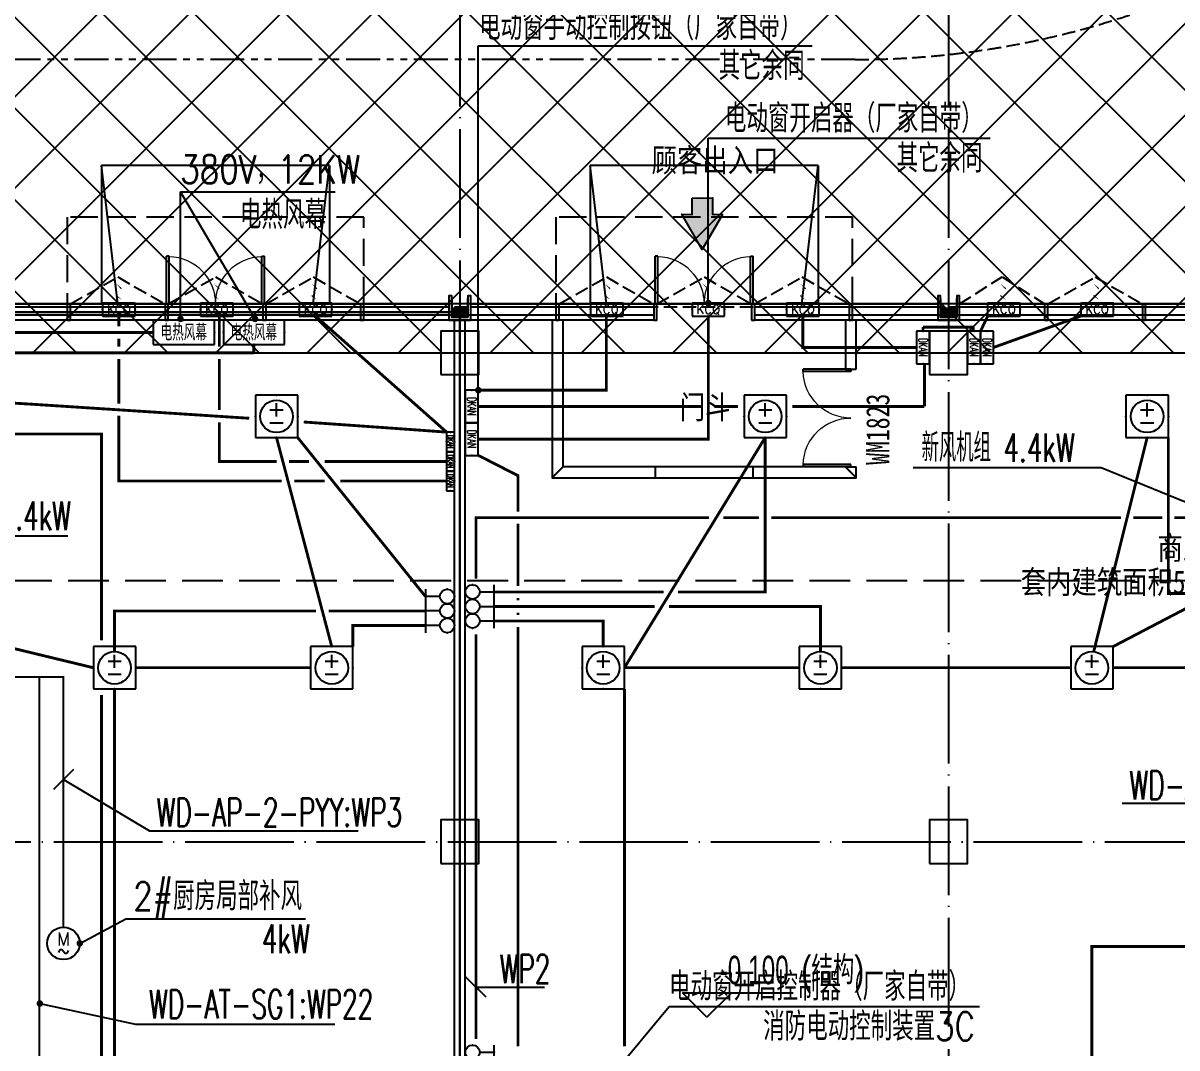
# Model space of a CAD drawing. Extents: x -233336 to 840473, y -28113 to 330904.
# Drawn here: x 42356 to 63606, y 12904 to 31772 of the extents above; entities that cross this region are included whole.
import ezdxf
from ezdxf.enums import TextEntityAlignment as Align
from ezdxf.xclip import XClip

# ---------------------------------------------------------------- set-up
doc = ezdxf.new("R2010")
doc.units = 0
doc.header["$LTSCALE"] = 1000
doc.header["$XCLIPFRAME"] = 2
for name, pattern in [('104-14# 核心筒$0$DOTE', [2.42, 2, -0.2, 0.02, -0.2]), ('14#楼幕墙$0$DASH', [0.35, 0.25, -0.1]), ('DASH', [0.35, 0.25, -0.1]), ('X-104 14#平面$0$$0$DASH', [0.35, 0.25, -0.1]), ('X-104 14#平面$0$109 3#平面$0$DASH', [0.35, 0.25, -0.1]), ('X-104 14#平面$0$PHANTOM2', [1.25, 0.625, -0.125, 0.125, -0.125, 0.125, -0.125])]:
    doc.linetypes.add(name, pattern=pattern)
doc.layers.get('0').update_dxf_attribs({"linetype": 'CONTINUOUS'})
doc.layers.get('Defpoints').update_dxf_attribs({"linetype": 'CONTINUOUS'})
for name, color, linetype in [('104-14# 核心筒$0$A_AXIS-轴线', 8, '104-14# 核心筒$0$DOTE'), ('104-14# 核心筒$0$A_STR-砼柱', 8, 'CONTINUOUS'), ('14#楼幕墙$0$A-C_玻璃幕墙', 8, 'CONTINUOUS'), ('14#楼幕墙$0$A-C_窗', 8, 'CONTINUOUS'), ('14#楼幕墙$0$A-C_门', 8, 'CONTINUOUS'), ('DIM-动力', 80, 'CONTINUOUS'), ('DIM-插座', 80, 'CONTINUOUS'), ('DIM-箱柜', 80, 'CONTINUOUS'), ('EQUIP-动力', 80, 'CONTINUOUS'), ('EQUIP-照明', 80, 'CONTINUOUS'), ('WIRE-动力', 50, 'CONTINUOUS'), ('WIRE-动力控制', 160, 'DASH'), ('WIRE-插座', 160, 'CONTINUOUS'), ('X-104 14#平面$0$01-标注_标高', 8, 'CONTINUOUS'), ('X-104 14#平面$0$02-TEXT_房间', 9, 'CONTINUOUS'), ('X-104 14#平面$0$02-TEXT_标注', 9, 'CONTINUOUS'), ('X-104 14#平面$0$02-TEXT_门窗', 9, 'CONTINUOUS'), ('X-104 14#平面$0$05-填充_天正', 8, 'CONTINUOUS'), ('X-104 14#平面$0$A-C_玻璃幕墙', 8, 'CONTINUOUS'), ('X-104 14#平面$0$A-C_门', 8, 'CONTINUOUS'), ('X-104 14#平面$0$A-E_楼梯', 8, 'CONTINUOUS'), ('X-104 14#平面$0$A-O_分水线', 8, 'CONTINUOUS'), ('X-104 14#平面$0$A-SUR_吊顶', 8, 'CONTINUOUS'), ('X-104 14#平面$0$A-TECH_结构', 8, 'CONTINUOUS'), ('X-104 14#平面$0$A_STR-砌块墙', 7, 'CONTINUOUS')]:
    doc.layers.add(name, color=color, linetype=linetype)
doc.layers.add('14#楼幕墙$0$04-不打印_辅助线', color=8, linetype='CONTINUOUS', plot=False)
doc.layers.add('X-104 14#平面$0$降板', color=8, linetype='CONTINUOUS', plot=False)
doc.layers.add('X-104 14#平面$0$000套内', color=8, linetype='CONTINUOUS', lineweight=30)
doc.styles.add('_TCH_DIM', font='ROMANS2', dxfattribs={"width": 0.8, "bigfont": 'HZDF2'})
doc.styles.add('_TEL_DIM', font='ROMANS2', dxfattribs={"width": 0.8, "height": 3.5, "bigfont": 'HZDF2'})
doc.styles.get("Standard").update_dxf_attribs({"font": 'GBENOR', "bigfont": 'GBCBIG'})
doc.styles.add('X-104 14#平面$0$_TCH_DIM', font='ros.shx', dxfattribs={"width": 0.8, "bigfont": 'jd.shx'})
doc.styles.add('X-104 14#平面$0$_TCH_SPACE', font='STXIHEI.TTF', dxfattribs={"width": 0.8, "height": 5})
doc.styles.add('X-104 14#平面$0$_TCH_WINDOW', font='STXIHEI.TTF', dxfattribs={"width": 0.75, "height": 3.5})
doc.styles.add('X-104 14#平面$0$Standard', font='STXIHEI.TTF', dxfattribs={"width": 0.8})

# ---------------------------------------------------------------- blocks, each defined once
blk = doc.blocks.new('$equip$00001811')
blk.add_circle((0, 0), 0.5)
for centre, radius, start, end in [((-0.073, -0.273), 0.0768, 17.2272, 184.2164), ((0.073, -0.227), 0.0769, 197.2591, 5.1179)]:
    blk.add_arc(centre, radius, start, end)
at = {"color": 7, "style": '_TEL_DIM'}
blk.add_attdef('$TEXT$', text='', height=0.4, dxfattribs=at).set_placement((0.001, 0.137), align=Align.MIDDLE_CENTER)
at = {"color": 7, "style": '_TEL_DIM', "flags": 1}
blk.add_attdef('A', text='', height=0.00002, dxfattribs=at).set_placement((0, 0), align=Align.MIDDLE_CENTER)
blk = doc.blocks.new('$equip$00001816')
for p, q in [((0.75, 0.6), (-0.75, 0.6)), ((-0.75, 0.6), (-0.75, 0)), ((0.75, 0), (0.75, 0.6)), ((-0.75, 0), (0.75, 0))]:
    blk.add_line(p, q)
for p in [(0, 0.6), (-0.75, 0.3), (0.75, 0.3), (0, 0)]:
    blk.add_point(p)
at = {"color": 7, "style": '_TEL_DIM'}
blk.add_attdef('$TEXT$', text='', height=0.4, dxfattribs=at).set_placement((0, 0.3), align=Align.MIDDLE_CENTER)
at = {"color": 7, "style": '_TEL_DIM', "flags": 1}
blk.add_attdef('A', text='', height=0.00002, dxfattribs=at).set_placement((0, 0), align=Align.MIDDLE_CENTER)
blk = doc.blocks.new('14#楼幕墙$0$A$C38D07553')
blk.add_lwpolyline([(-60, -300), (0, -300), (0, 0), (-60, 0)], close=True)
blk = doc.blocks.new('14#楼幕墙$0$$LinePat$岩棉板')
at = {"color": 0}
for p, q in [((0, -17), (12, -67)), ((12, -67), (24, -17))]:
    blk.add_line(p, q, dxfattribs=at)
for centre, start, end in [((12, -17), 0, 180), ((0, -67), 270, 0), ((24, -67), 180, 270)]:
    blk.add_arc(centre, 12, start, end, dxfattribs=at)
at = {"layer": 'Defpoints'}
blk.add_point((0, 0), dxfattribs=at)
at = {"layer": 'Defpoints', "color": 0}
blk.add_point((24, -84), dxfattribs=at)
blk = doc.blocks.new('*U155')
blk.add_lwpolyline([(300, 0), (0, 0), (0, 150), (300, 150)], close=True)
at = {"color": 8, "xscale": -1.785714284225998, "yscale": 1.782568518697715, "zscale": 1.782568518697715, "rotation": 180}
for p in [(0, 0), (43, 0), (86, 0), (129, 0), (171, 0), (214, 0), (257, 0)]:
    blk.add_blockref('14#楼幕墙$0$$LinePat$岩棉板', p, dxfattribs=at)
blk = doc.blocks.new('14#楼幕墙$0$A$C07E80D9E')
blk.add_lwpolyline([(-350, -50), (-50, -50), (-50, -450), (0, -450), (0, 0), (-400, 0), (-400, -450), (-350, -450)], close=True)
for points in [[(-50, -200), (-350, -200)], [(-50, -220), (-350, -220)]]:
    blk.add_lwpolyline(points)
at = {"layer": '14#楼幕墙$0$A-C_玻璃幕墙', "rotation": 180}
blk.add_blockref('*U155', (-50, -50), dxfattribs=at)
blk = doc.blocks.new('14#楼幕墙$0$A$C385D642F')
for p, q in [((50250, 27600), (50250, 27250)), ((50550, 27250), (50550, 27600)), ((59250, 27600), (59250, 27250)), ((59550, 27250), (59550, 27600))]:
    blk.add_line(p, q)
at = {"rotation": 180}
for p in [(50200, 27200), (59200, 27200)]:
    blk.add_blockref('14#楼幕墙$0$A$C07E80D9E', p, dxfattribs=at)
for p in [(43230, 27500), (45030, 27500), (46830, 27500), (48630, 27500), (52230, 27500), (54030, 27500), (55830, 27500), (57630, 27500), (61230, 27500), (63030, 27500)]:
    blk.add_blockref('14#楼幕墙$0$A$C38D07553', p)
blk = doc.blocks.new('14#楼幕墙$0$A$C22714246')
at = {"linetype": '14#楼幕墙$0$DASH'}
blk.add_lwpolyline([(1740, 497), (870, 0), (0, 497)], dxfattribs=at)
at = {"layer": '14#楼幕墙$0$A-C_玻璃幕墙', "color": 1}
blk.add_lwpolyline([(899, 122, 0, 25, 0), (802, 217, 0, 0, 0), (900, 340, 25, 0, 0), (796, 422, 0, 0, 0)], format="xyseb", dxfattribs=at)
blk = doc.blocks.new('14#楼幕墙$0$ccc')
at = {"linetype": '14#楼幕墙$0$DASH'}
blk.add_lwpolyline([(1570, 497), (785, 0), (0, 497)], dxfattribs=at)
at = {"layer": '14#楼幕墙$0$A-C_玻璃幕墙', "color": 1}
blk.add_lwpolyline([(814, 122, 0, 25, 0), (717, 217, 0, 0, 0), (816, 340, 25, 0, 0), (711, 422, 0, 0, 0)], format="xyseb", dxfattribs=at)
blk = doc.blocks.new('14#楼幕墙$0$$DorLib2D$00000002')
for p, q in [((-0.5, 0), (-0.5, 0.4875)), ((-0.475, 0.4875), (-0.5, 0.4875)), ((-0.475, 0), (-0.475, 0.4875)), ((0.475, 0), (0.475, 0.4875)), ((0.475, 0.4875), (0.5, 0.4875)), ((0.5, 0), (0.5, 0.4875)), ((-0.5, 0), (-0.475, 0)), ((0.5, 0), (0.475, 0))]:
    blk.add_line(p, q)
at = {"lineweight": 13}
for centre, start, end in [((-0.4875, 0), 0, 88.53072), ((0.4875, 0), 91.46928, 180)]:
    blk.add_arc(centre, 0.4875, start, end, dxfattribs=at)
blk = doc.blocks.new('14#楼幕墙')
at = {"layer": '14#楼幕墙$0$A-C_玻璃幕墙'}
for p, q in [((59601, 26600), (66341, 26600)), ((29830, 26400), (53970, 26400)), ((55830, 26400), (66418, 26400)), ((59601, 26550), (66360, 26550)), ((53970, 26300), (29830, 26300)), ((66456, 26300), (55830, 26300))]:
    blk.add_line(p, q, dxfattribs=at)
at = {"layer": '14#楼幕墙$0$A-C_玻璃幕墙', "linetype": '14#楼幕墙$0$DASH', "ltscale": 2}
for points in [[(43170, 26600), (48630, 26600), (48630, 28200), (43170, 28200)], [(52170, 26600), (57630, 26600), (57630, 28200), (52170, 28200)]]:
    blk.add_lwpolyline(points, close=True, dxfattribs=at)
at = {"layer": '14#楼幕墙$0$A-C_玻璃幕墙'}
for points in [[(41600, 26600), (50200, 26600)], [(50600, 26600), (59200, 26600)], [(41600, 26550), (50200, 26550)], [(50600, 26550), (53970, 26550)], [(55830, 26550), (59200, 26550)]]:
    blk.add_lwpolyline(points, dxfattribs=at)
at = {"layer": '14#楼幕墙$0$04-不打印_辅助线', "rotation": 180}
blk.add_blockref('14#楼幕墙$0$A$C22714246', (55770, 27097), dxfattribs=at)
at = {"layer": '14#楼幕墙$0$A-C_玻璃幕墙'}
blk.add_blockref('14#楼幕墙$0$A$C385D642F', (0, -900), dxfattribs=at)
at = {"layer": '14#楼幕墙$0$A-C_窗', "rotation": 180}
for name, p in [('14#楼幕墙$0$A$C22714246', (44970, 27097)), ('14#楼幕墙$0$A$C22714246', (46770, 27097)), ('14#楼幕墙$0$A$C22714246', (48570, 27097)), ('14#楼幕墙$0$A$C22714246', (53970, 27097)), ('14#楼幕墙$0$A$C22714246', (57570, 27097)), ('14#楼幕墙$0$ccc', (61170, 27097)), ('14#楼幕墙$0$A$C22714246', (62970, 27097))]:
    blk.add_blockref(name, p, dxfattribs=at)
at = {"layer": '14#楼幕墙$0$A-C_门', "xscale": -1800, "yscale": 1800, "zscale": 100}
blk.add_blockref('14#楼幕墙$0$$DorLib2D$00000002', (54900, 26600), dxfattribs=at)
blk = doc.blocks.new('_FZHK')
blk.add_lwpolyline([(-0.5, -0.5), (0.5, -0.5), (0.5, 0.5), (-0.5, 0.5)], close=True)
blk = doc.blocks.new('104-14# 核心筒')
at = {"layer": '104-14# 核心筒$0$A_AXIS-轴线'}
for p, q in [((50400, 54018.4), (50400, -8545.1)), ((59400, 54018.4), (59400, -8545.1)), ((-24839, 25700), (120259.9, 25700)), ((-24839, 16700), (120259.9, 16700))]:
    blk.add_line(p, q, dxfattribs=at)
at = {"layer": '104-14# 核心筒$0$A_STR-砼柱', "xscale": 700, "yscale": 800, "zscale": 800}
for p in [(50400, 25700), (59400, 25700), (50400, 16700), (59400, 16700)]:
    blk.add_blockref('_FZHK', p, dxfattribs=at)
blk = doc.blocks.new('X-104 14#平面$0$A$C5C1E4A78')
blk.add_line((0, 0), (-3484, 9022))
blk = doc.blocks.new('X-104 14#平面$0$sfafd')
at = {"layer": 'X-104 14#平面$0$05-填充_天正'}
blk.add_hatch(color=256, dxfattribs=at).paths.add_polyline_path([(0, 0), (-143, -205), (-307, -90), (-379, -192), (-590, 261), (-92, 217), (-164, 115)])
blk.add_lwpolyline([(0, 0), (-143, -205), (-307, -90), (-379, -192), (-590, 261), (-92, 217), (-164, 115)], close=True, dxfattribs=at)
blk = doc.blocks.new('X-104 14#平面$0$$DorLib2D$00000002')
for p, q in [((-0.5, 0), (-0.5, 0.4875)), ((-0.475, 0.4875), (-0.5, 0.4875)), ((-0.475, 0), (-0.475, 0.4875)), ((0.475, 0), (0.475, 0.4875)), ((0.475, 0.4875), (0.5, 0.4875)), ((0.5, 0), (0.5, 0.4875)), ((-0.5, 0), (-0.475, 0)), ((0.5, 0), (0.475, 0))]:
    blk.add_line(p, q)
at = {"lineweight": 13}
for centre, start, end in [((-0.4875, 0), 0, 88.53072), ((0.4875, 0), 91.46928, 180)]:
    blk.add_arc(centre, 0.4875, start, end, dxfattribs=at)
blk = doc.blocks.new('X-104 14#平面')
at = {"layer": 'X-104 14#平面$0$降板'}
h = blk.add_hatch(dxfattribs=at)
h.set_pattern_fill('ANSI37', color=256, scale=750)
h.set_pattern_definition([(45, (0, 0), (-841.899, 841.899), []), (135, (0, 0), (-841.899, -841.899), [])])
h.paths.add_polyline_path([(83500, 40800), (86400, 48900), (86400, 51400), (77509.2, 51400), (58917.8, 35800), (-4608.4, 35800), (-12111.5, -2800), (112466, -2800), (116300, 1125.5), (116300, 11750), (115900, 11750), (107700, -0.1), (86400, 0), (77400, 799.9), (59400, 799.9), (50400, 0), (-62.7, 0), (5400, 25700), (68400, 25700)])
at = {"layer": 'X-104 14#平面$0$000套内'}
blk.add_lwpolyline([(23400, 26450), (50400, 26450), (50400, -2050), (23450, -2050), (23450, 7800), (32350, 7800), (32350, 7600), (41500, 7600), (41500, 16600), (38350, 16600), (38350, 19250), (30600, 19250), (30600, 26300)], dxfattribs=at)
at = {"layer": 'X-104 14#平面$0$01-标注_标高'}
for p, q in [((54951.6, 13468), (54501.6, 13918)), ((54501.6, 13918), (56536.5, 13918)), ((54951.6, 13468), (55401.6, 13918))]:
    blk.add_line(p, q, dxfattribs=at)
at = {"layer": 'X-104 14#平面$0$A-C_玻璃幕墙'}
blk.add_lwpolyline([(-1359, -2200), (108091.7, -2200), (111291.5, 2370.2), (113380.4, 907.7), (115789.3, 4348.2), (113700.6, 5810.6), (116900.2, 10380.5), (116900.2, 38462.2), (99065.1, 43424.4), (96015.6, 32464.2), (85707.2, 35332.3), (87317.1, 41118.6), (83503.2, 42179.7), (66340.6, 26600), (4762.5, 26600)], close=True, dxfattribs=at)
for points in [[(57500, 23600), (52300, 23600), (52300, 26300), (52100, 26300), (52100, 23400), (57700, 23400), (57700, 23600)], [(57700, 25400), (57700, 26300), (57500, 26300), (57500, 25400)], [(57500, 25400), (57700, 25400)], [(57500, 23600), (57700, 23600)]]:
    blk.add_lwpolyline(points, dxfattribs=at)
at = {"layer": 'X-104 14#平面$0$A-C_玻璃幕墙', "const_width": 35}
for points in [[(52300, 23600), (52100, 23400)], [(54000, 23600), (54000, 23400)], [(55800, 23600), (55800, 23400)], [(57500, 23600), (57700, 23400)]]:
    blk.add_lwpolyline(points, dxfattribs=at)
at = {"layer": 'X-104 14#平面$0$A-E_楼梯'}
for p, q in [((48000, 29150), (43800, 29150)), ((43800, 29150), (43800, 26600)), ((44100, 26600), (43800, 29150)), ((47700, 26600), (48000, 29150)), ((48000, 29150), (48000, 26600)), ((57000, 29150), (52800, 29150)), ((52800, 29150), (52800, 26600)), ((53100, 26600), (52800, 29150)), ((56700, 26600), (57000, 29150)), ((57000, 29150), (57000, 26600)), ((48000, 26600), (43800, 26600)), ((57000, 26600), (52800, 26600))]:
    blk.add_line(p, q, dxfattribs=at)
at = {"layer": 'X-104 14#平面$0$A-SUR_吊顶', "linetype": 'X-104 14#平面$0$PHANTOM2'}
blk.add_line((57679.8, 31100), (9724.7, 31100), dxfattribs=at)
at = {"layer": 'X-104 14#平面$0$A-SUR_吊顶', "linetype": 'X-104 14#平面$0$109 3#平面$0$DASH', "ltscale": 3}
blk.add_lwpolyline([(109062.3, -4432.1), (119297.3, 10714.5), (117562.9, 11100.5), (120741.8, 38794.6), (99426.9, 44725), (92631.2, 20300), (86987.2, 20300), (86987.2, 21500), (8392.2, 21500), (5688.7, 8781.2), (-2733.6, 10571.4), (-6009.8, -4841.7), (40178.1, -2825.1), (39845.1, -4916.4), (83845.6, -2647.5)], close=True, dxfattribs=at)
at = {"layer": 'X-104 14#平面$0$A-SUR_吊顶', "linetype": 'X-104 14#平面$0$109 3#平面$0$DASH'}
blk.add_arc((57679.8, 47100), 16000, 270, 312.2322, dxfattribs=at)
at = {"layer": 'X-104 14#平面$0$A-TECH_结构', "linetype": 'X-104 14#平面$0$$0$DASH'}
blk.add_lwpolyline([(87207.3, 41097.2), (85610.8, 35359.1), (96063.8, 32450.8), (99099.8, 43362.9), (116850.2, 38424.2), (116850.2, 10396.2), (108065.7, -2149.5), (-1297.3, -2149.5), (4803.7, 26550), (66359.9, 26550), (83516.4, 42124.1)], close=True, dxfattribs=at)
at = {"layer": 'X-104 14#平面$0$A_STR-砌块墙'}
for p, q in [((50300, 10100), (50300, 26300)), ((50300, 26300), (50500, 26300)), ((50500, 10200), (50500, 26300))]:
    blk.add_line(p, q, dxfattribs=at)
at = {"layer": 'X-104 14#平面$0$降板'}
blk.add_lwpolyline([(83500, 40800), (86400, 48900), (86400, 51400), (77509.2, 51400), (58917.8, 35800), (-4608.4, 35800), (-12111.5, -2800), (112466, -2800), (116300, 1125.5), (116300, 11750), (115900, 11750), (107700, -0.1), (86400, 0), (77400, 799.9), (59400, 799.9), (50400, 0), (-62.7, 0), (5400, 25700), (68400, 25700)], close=True, dxfattribs=at)
ref = blk.add_blockref('104-14# 核心筒', (0, 0))
XClip(ref).set_block_clipping_path([(-38664.3623821461, -25500), (139216.5485069363, 330900)])
blk.add_blockref('14#楼幕墙', (0, 0))
at = {"xscale": 1.5, "yscale": 1.5, "zscale": 1.5, "rotation": 124.9985697672247}
blk.add_blockref('X-104 14#平面$0$sfafd', (54676.1, 28551), dxfattribs=at)
at = {"layer": 'X-104 14#平面$0$A-C_门', "xscale": -1800, "yscale": 1800, "zscale": 100}
for p in [(45900, 26600), (54900, 26600)]:
    blk.add_blockref('X-104 14#平面$0$$DorLib2D$00000002', p, dxfattribs=at)
at = {"layer": 'X-104 14#平面$0$A-C_门'}
ref = blk.add_blockref('X-104 14#平面$0$$DorLib2D$00000002', (57600, 24500), dxfattribs=dict(at, xscale=-1800, yscale=1800, zscale=100, rotation=90))
ref.add_attrib('A', 'WM1823', (58310.2, 23638.1), dxfattribs={"layer": 'X-104 14#平面$0$02-TEXT_门窗', "height": 428.14, "rotation": 90, "style": 'X-104 14#平面$0$_TCH_WINDOW', "width": 0.75})
at = {"layer": 'X-104 14#平面$0$A-O_分水线'}
blk.add_blockref('X-104 14#平面$0$A$C5C1E4A78', (65324.9, 29230), dxfattribs=at)
at = {"layer": 'X-104 14#平面$0$01-标注_标高', "color": 7, "style": 'X-104 14#平面$0$_TCH_DIM'}
for s, height, width, p in [('-0.100', 525, 0.64, (55183.5, 14075.5)), ('(结构)', 520.93, 0.8, (56686.5, 14075.5))]:
    blk.add_text(s, height=height, dxfattribs=dict(at, width=width)).set_placement(p)
at = {"layer": 'X-104 14#平面$0$02-TEXT_房间', "style": 'X-104 14#平面$0$_TCH_SPACE', "width": 0.8}
for s, p in [('顾客出入口', (53930.2, 29033.2)), ('商业3', (63246.4, 21895.9))]:
    blk.add_text(s, height=428.14, dxfattribs=at).set_placement(p)
at = {"layer": 'X-104 14#平面$0$02-TEXT_标注', "style": 'X-104 14#平面$0$Standard', "width": 0.8}
for s, height, p in [('门斗', 428.14, (54449.4, 24486.5)), ('套内建筑面积506.57平方米', 428.139, (60729.3, 21267.7))]:
    blk.add_text(s, height=height, dxfattribs=at).set_placement(p)
blk = doc.blocks.new('$equip$00001344')
for p, q in [((0.65, 0.65), (-0.65, 0.65)), ((-0.65, 0.65), (-0.65, -0.65)), ((0, 0), (0, 0.4)), ((0.65, -0.65), (0.65, 0.65)), ((-0.2, 0.2), (0.2, 0.2)), ((-0.2, -0.2), (0.2, -0.2)), ((-0.65, -0.65), (0.65, -0.65))]:
    blk.add_line(p, q)
blk.add_circle((0, 0), 0.5)
for p in [(0, 0.65), (-0.65, 0), (0.65, 0), (0, -0.65)]:
    blk.add_point(p)
at = {"flags": 9}
blk.add_attdef('A', (0, 0), '', height=0.00002, dxfattribs=at)
blk = doc.blocks.new('$equip$00002672')
for p, q in [((0.222, 0.889), (-0.222, 0.889)), ((0, 0.444), (0, 0.889))]:
    blk.add_line(p, q)
blk.add_circle((0, 0.222), 0.222)
for p in [(0, 0.889), (-0.222, 0.222), (0, 0), (0.222, 0.222)]:
    blk.add_point(p)
at = {"color": 7, "style": '_TEL_DIM', "flags": 1}
for tag in ['A', 'REMARK']:
    blk.add_attdef(tag, text='', height=0.00002, dxfattribs=at).set_placement((0, 0), align=Align.MIDDLE_CENTER)

msp = doc.modelspace()

# ---------------------------------------------------------------- linework, layer by layer
at = {"layer": 'DIM-动力', "color": 80}
for p, q in [((54976.1, 26617.7), (54976.1, 29650.6)), ((54976.1, 29650.6), (60164.3, 29650.6)), ((45255.1, 26325), (45255.1, 28663.3)), ((46629.6, 26325), (45255.1, 28663.3)), ((45255.1, 28663.3), (48101.6, 28663.3)), ((62208.2, 23584.3), (58746.4, 23584.3)), ((64451.2, 22666.3), (62208.2, 23584.3)), ((39923, 22329.6), (43182.9, 22329.6)), ((43400, 14828.4), (44251, 15279)), ((44251, 15279), (47560.2, 15279))]:
    msp.add_line(p, q, dxfattribs=at)
at = {"layer": 'DIM-动力'}
for p, q in [((43285.6, 18032.2), (42914.4, 17661)), ((50883.5, 13835.3), (50512.2, 14206.5))]:
    msp.add_line(p, q, dxfattribs=at)
at = {"layer": 'DIM-动力', "color": 80, "const_width": 60}
for points in [[(54976.1, 26587.7, 1), (54976.1, 26647.7, 1)], [(45255.1, 26295, 1), (45255.1, 26355, 1)], [(46644.8, 26299.1, 1), (46614.4, 26350.9, 1)], [(43373.5, 14814.4, 1), (43426.5, 14842.5, 1)]]:
    msp.add_lwpolyline(points, format="xyb", close=True, dxfattribs=at)
at = {"layer": 'DIM-动力'}
for points in [[(43100, 17846.6), (44682.2, 16902)], [(66442.8, 17403.8), (62600.1, 17403.8)], [(44682.2, 16902), (48524.9, 16902)], [(50697.9, 14020.9), (51000, 14020.9)], [(51000, 14020.9), (51957.7, 14020.9)]]:
    msp.add_lwpolyline(points, dxfattribs=at)
at = {"layer": 'DIM-插座', "color": 80}
for p, q in [((50740, 25012.8), (50740, 31353.4)), ((50740, 31353.4), (56889, 31353.4)), ((51470.1, 10320), (54256.3, 13668.8)), ((54256.3, 13668.8), (59971, 13668.8))]:
    msp.add_line(p, q, dxfattribs=at)
at = {"layer": 'DIM-插座', "color": 80, "const_width": 60}
msp.add_lwpolyline([(50740, 24982.8, 1), (50740, 25042.8, 1)], format="xyb", close=True, dxfattribs=at)
at = {"layer": 'DIM-箱柜'}
for p, q in [((42664.5, 13720.1), (44425.3, 13342.2)), ((44425.3, 13342.2), (48097.7, 13342.2))]:
    msp.add_line(p, q, dxfattribs=at)
at = {"layer": 'DIM-箱柜', "const_width": 60}
msp.add_lwpolyline([(42635.1, 13726.4, 1), (42693.8, 13713.8, 1)], format="xyb", close=True, dxfattribs=at)
at = {"layer": 'WIRE-动力', "color": 50}
for points, const_width in [([(50697.9, 21543.3), (50697.9, 22664.9), (54988.6, 22664.9)], 52.5), ([(55911, 22664.9), (55252.4, 22664.9)], 52.5), ([(62573.3, 22664.9), (56136, 22664.9)], 52.5), ([(63335.6, 22664.9), (62805.2, 22664.9)], 52.5), ([(64451.2, 22664.9), (63560.6, 22664.9)], 52.5), ([(50697.9, 13068.6), (50697.9, 20518.3)], 52.5), ([(43100, 15128.4), (43100, 19731.2), (39575.9, 19731.2)], 37.5), ([(42657.4, 19731.2), (42657.4, 4015.7)], 37.5)]:
    msp.add_lwpolyline(points, dxfattribs=dict(at, const_width=const_width))
at = {"layer": 'WIRE-动力控制', "color": 160, "const_width": 52.5}
for points in [[(47413.5, 24141), (49766.7, 21215)], [(54415.9, 21297.5), (56023.5, 21297.5), (56023.5, 24141)], [(66538.5, 21268.7), (63448.1, 21268.7), (63448.1, 24141)], [(51033.3, 21297.5), (54152.1, 21297.5)], [(51033.3, 21030.8), (53989, 21030.8)], [(54252.7, 21030.8), (57040.8, 21030.8), (57040.8, 20202.9)], [(47751.1, 20948.4), (44040.8, 20948.4), (44040.8, 20202.9)], [(49766.7, 20948.4), (47983.9, 20948.4)], [(66855.3, 21002), (63788.3, 21002), (62430.8, 20292.9)], [(48430.8, 20292.9), (48430.8, 20681.7), (49766.7, 20681.7)], [(53040.8, 20292.9), (53040.8, 20764.2), (51033.3, 20764.2)], [(66855.3, 14769.3), (62040.8, 14769.3), (62040.8, 11292.9)]]:
    msp.add_lwpolyline(points, dxfattribs=at)
at = {"layer": 'WIRE-插座', "color": 160, "const_width": 52.5}
for points in [[(44120.5, 26377.7), (44120.5, 26188.8)], [(50740, 25012.8), (53098.2, 25012.8), (53098.2, 26400)], [(50740, 24112.8), (54976.1, 24112.8), (54976.1, 26377.7)], [(58810, 25800), (56717.7, 25800), (56717.7, 26377.7)], [(59990, 26100), (60120.7, 26377.7)], [(33849.8, 19731.2), (33849.8, 26076.3), (44753.5, 26076.3)], [(44120.5, 25963.8), (44120.5, 25812.5)], [(46606.7, 25700), (34299.8, 25700), (34299.8, 19731.2)], [(46606.7, 25851.3), (46606.7, 25700)], [(44120.5, 25587.5), (44120.5, 24766.5)], [(44120.5, 24541), (44120.5, 23341), (47118.6, 23341)], [(43799.1, 20405.4), (43799.1, 24206.4), (34412.3, 24206.4)], [(48040.8, 20292.9), (47023.5, 24141)], [(53430.8, 19902.9), (56023.5, 24141)], [(62073.7, 20201), (63058.1, 24141)], [(51470.1, 22777.4), (51470.1, 23439.6), (50740, 23812.8)], [(51470.1, 21410), (51470.1, 22552.4)], [(39063.1, 21012.9), (43650.8, 19902.9)], [(51470.1, 21143.3), (51470.1, 21185)], [(51470.1, 20876.7), (51470.1, 20918.3)], [(51470.1, 12935.3), (51470.1, 20651.7)], [(44430.8, 19902.9), (47650.8, 19902.9)], [(53430.8, 19902.9), (56650.8, 19902.9)], [(57430.8, 19902.9), (61650.8, 19902.9)], [(62430.8, 19902.9), (65650.8, 19902.9)], [(43799.1, 11405.4), (43799.1, 19400.4)], [(44040.8, 19512.9), (44040.8, 11292.9)], [(53430.8, 19512.9), (53430.8, 12935.3)]]:
    msp.add_lwpolyline(points, dxfattribs=at)
at = {"layer": 'WIRE-插座', "const_width": 52.5}
for points in [[(45970.8, 25812.5), (45970.8, 26377.7)], [(50156, 24241), (47742.8, 26377.7)], [(60230, 25800), (61836.9, 26377.7)], [(58930, 26100), (58930, 26173.6)], [(58930, 26173.6), (59853.9, 26173.6)], [(59853.9, 26173.6), (59853.9, 26100)], [(45970.8, 24645.3), (45970.8, 25587.5)], [(58956.5, 24712.8), (58956.5, 25500)], [(50740, 24712.8), (54863.6, 24712.8)], [(55088.6, 24712.8), (55521, 24712.8)], [(56526, 24712.8), (58956.5, 24712.8)], [(47023.4, 23701), (45970.8, 23701), (45970.8, 24419.8)], [(47623, 23701), (47256.2, 23701)], [(50156, 23701), (47911.7, 23701)], [(47912.5, 23341), (47351.3, 23341)], [(50156, 23341), (48201.2, 23341)]]:
    msp.add_lwpolyline(points, dxfattribs=at)
for points in [[(46521, 24495.6, 0.0041803), (34411.2, 25211.7, 0.0041803)], [(50156, 24241, 0.0009085), (47526, 24427.1, 0.0009085)]]:
    msp.add_lwpolyline(points, format="xyb", dxfattribs=at)

# ---------------------------------------------------------------- block references
msp.add_blockref('X-104 14#平面', (0, 0))
at = {"layer": 'EQUIP-动力', "color": 80}
for name, p, xscale, yscale, zscale, values in [('$equip$00001816', (44120.5, 26377.7), 400, 400, 400, {'$TEXT$': 'KCQ'}), ('$equip$00001816', (45923.7, 26377.7), 400, 400, 400, {'$TEXT$': 'KCQ'}), ('$equip$00001816', (47742.8, 26377.7), 400, 400, 400, {'$TEXT$': 'KCQ'}), ('$equip$00001816', (53107.4, 26377.7), 400, 400, 400, {'$TEXT$': 'KCQ'}), ('$equip$00001816', (54976.1, 26377.7), 400, 400, 400, {'$TEXT$': 'KCQ'}), ('$equip$00001816', (56717.7, 26377.7), 400, 400, 400, {'$TEXT$': 'KCQ'}), ('$equip$00001816', (60420.7, 26377.7), 400, 400, 400, {'$TEXT$': 'KCQ'}), ('$equip$00001816', (62136.9, 26377.7), 400, 400, 400, {'$TEXT$': 'KCQ'}), ('$equip$00001811', (43100, 14828.4), 600, 600, 600, {'$TEXT$': 'M'})]:
    msp.add_blockref(name, p, dxfattribs=dict(at, xscale=xscale, yscale=yscale, zscale=zscale)).add_auto_attribs(values)
ref = msp.add_blockref('$equip$00001816', (45316, 25851.3), dxfattribs=dict(at, xscale=750, yscale=750, zscale=750))
ref.add_attrib('$TEXT$', '电热风幕', dxfattribs={"layer": '0', "color": 7, "height": 300, "style": '_TEL_DIM', "width": 0.75}).set_placement((45316, 26076.3), align=Align.MIDDLE_CENTER)
ref = msp.add_blockref('$equip$00001816', (46606.7, 25851.3), dxfattribs=dict(at, xscale=750, yscale=750, zscale=750))
ref.add_attrib('$TEXT$', '电热风幕', dxfattribs={"layer": '0', "color": 7, "height": 300, "style": '_TEL_DIM', "width": 0.75}).set_placement((46606.7, 26076.3), align=Align.MIDDLE_CENTER)
ref = msp.add_blockref('$equip$00001816', (58810, 25800), dxfattribs=dict(at, xscale=400, yscale=400, zscale=400, rotation=270))
ref.add_attrib('$TEXT$', 'DKAN', dxfattribs={"layer": '0', "color": 7, "height": 160, "rotation": 270, "style": '_TEL_DIM', "width": 0.6}).set_placement((58930, 25800), align=Align.MIDDLE_CENTER)
ref = msp.add_blockref('$equip$00001816', (59750, 25800), dxfattribs=dict(at, xscale=400, yscale=400, zscale=400, rotation=270))
ref.add_attrib('$TEXT$', 'DKAN', dxfattribs={"layer": '0', "color": 7, "height": 160, "rotation": 270, "style": '_TEL_DIM', "width": 0.6}).set_placement((59870, 25800), align=Align.MIDDLE_CENTER)
ref = msp.add_blockref('$equip$00001816', (59990, 25800), dxfattribs=dict(at, xscale=400, yscale=400, zscale=400, rotation=270))
ref.add_attrib('$TEXT$', 'DKAN', dxfattribs={"layer": '0', "color": 7, "height": 160, "rotation": 270, "style": '_TEL_DIM', "width": 0.6}).set_placement((60110, 25800), align=Align.MIDDLE_CENTER)
at = {"layer": 'EQUIP-动力', "color": 80, "xscale": 600, "yscale": 600, "zscale": 600}
for p in [(47023.5, 24531), (56023.5, 24531), (63058.1, 24531), (44040.8, 19902.9), (48040.8, 19902.9), (53040.8, 19902.9), (57040.8, 19902.9), (62040.8, 19902.9)]:
    msp.add_blockref('$equip$00001344', p, dxfattribs=at)
at = {"layer": 'EQUIP-动力', "color": 80}
ref = msp.add_blockref('$equip$00001816', (50500, 24712.8), dxfattribs=dict(at, xscale=400, yscale=400, zscale=400, rotation=270))
ref.add_attrib('$TEXT$', 'DKAN', dxfattribs={"layer": '0', "color": 7, "height": 160, "rotation": 270, "style": '_TEL_DIM', "width": 0.6}).set_placement((50620, 24712.8), align=Align.MIDDLE_CENTER)
ref = msp.add_blockref('$equip$00001816', (50156, 24061), dxfattribs=dict(at, xscale=240, yscale=240, zscale=240, rotation=270))
ref.add_attrib('$TEXT$', 'DKAN', dxfattribs={"layer": '0', "color": 7, "height": 96, "rotation": 270, "style": '_TEL_DIM', "width": 0.6}).set_placement((50228, 24061), align=Align.MIDDLE_CENTER)
ref = msp.add_blockref('$equip$00001816', (50500, 24112.8), dxfattribs=dict(at, xscale=400, yscale=400, zscale=400, rotation=270))
ref.add_attrib('$TEXT$', 'DKAN', dxfattribs={"layer": '0', "color": 7, "height": 160, "rotation": 270, "style": '_TEL_DIM', "width": 0.6}).set_placement((50620, 24112.8), align=Align.MIDDLE_CENTER)
ref = msp.add_blockref('$equip$00001816', (50156, 23701), dxfattribs=dict(at, xscale=240, yscale=240, zscale=240, rotation=270))
ref.add_attrib('$TEXT$', 'DKAN', dxfattribs={"layer": '0', "color": 7, "height": 96, "rotation": 270, "style": '_TEL_DIM', "width": 0.6}).set_placement((50228, 23701), align=Align.MIDDLE_CENTER)
ref = msp.add_blockref('$equip$00001816', (50156, 23341), dxfattribs=dict(at, xscale=240, yscale=240, zscale=240, rotation=270))
ref.add_attrib('$TEXT$', 'DKAN', dxfattribs={"layer": '0', "color": 7, "height": 96, "rotation": 270, "style": '_TEL_DIM', "width": 0.6}).set_placement((50228, 23341), align=Align.MIDDLE_CENTER)
at = {"layer": 'EQUIP-照明', "color": 80, "xscale": 600, "yscale": 600, "zscale": 600}
for p, rotation in [((50300, 21215), 90), ((50500, 21297.5), 270), ((50300, 20948.4), 90), ((50500, 21030.8), 270), ((50500, 20764.2), 270), ((50300, 20681.7), 90), ((50500, 12822.8), 270)]:
    msp.add_blockref('$equip$00002672', p, dxfattribs=dict(at, rotation=rotation))

# ---------------------------------------------------------------- texts
at = {"layer": 'DIM-动力', "color": 7, "style": '_TEL_DIM'}
for s, height, width, p in [('电动窗开启器（厂家自带）', 520.866, 0.8, (55281, 29755.6)), ('其它余同', 520.87, 0.8, (58442.6, 29020.6)), ('380V，12KW', 520.87, 0.8, (45253.8, 28820.8)), ('电热风幕', 520.87, 0.8, (46350.1, 27980.8)), ('新风机组 4.4kW', 525, 0.64, (58903.9, 23693.4)), ('新风机组 4.4kW', 525, 0.64, (40417.6, 22438.7)), ('WD-AP-3-PYY:WP3', 525, 0.64, (62731.4, 17478.8)), ('WD-AP-2-PYY:WP3', 525, 0.64, (44813.5, 16977)), ('2#厨房局部补风', 520.87, 0.8, (44386.3, 15437.8)), ('4kW', 525, 0.64, (46753.9, 14649)), ('WP2', 525, 0.64, (51131.3, 14095.9))]:
    msp.add_text(s, height=height, dxfattribs=dict(at, width=width)).set_placement(p)
at = {"layer": 'DIM-插座', "color": 7, "width": 0.8}
for s, height, style, p in [('电动窗手动控制按钮（厂家自带）', 520.866, '_TEL_DIM', (50755.6, 31458.4)), ('其它余同', 520.87, '_TEL_DIM', (55167.2, 30723.4)), ('电动窗开启控制器（厂家自带）', 520.866, '_TCH_DIM', (54254.2, 13773.8)), ('消防电动控制装置3C', 520.87, '_TCH_DIM', (55986.8, 13038.8))]:
    msp.add_text(s, height=height, dxfattribs=dict(at, style=style)).set_placement(p)
at = {"layer": 'DIM-箱柜', "color": 7, "style": '_TEL_DIM', "width": 0.64}
msp.add_text('WD-AT-SG1:WP22', height=525, dxfattribs=at).set_placement((44672.9, 13447.2))

doc.saveas('drawing.dxf')
